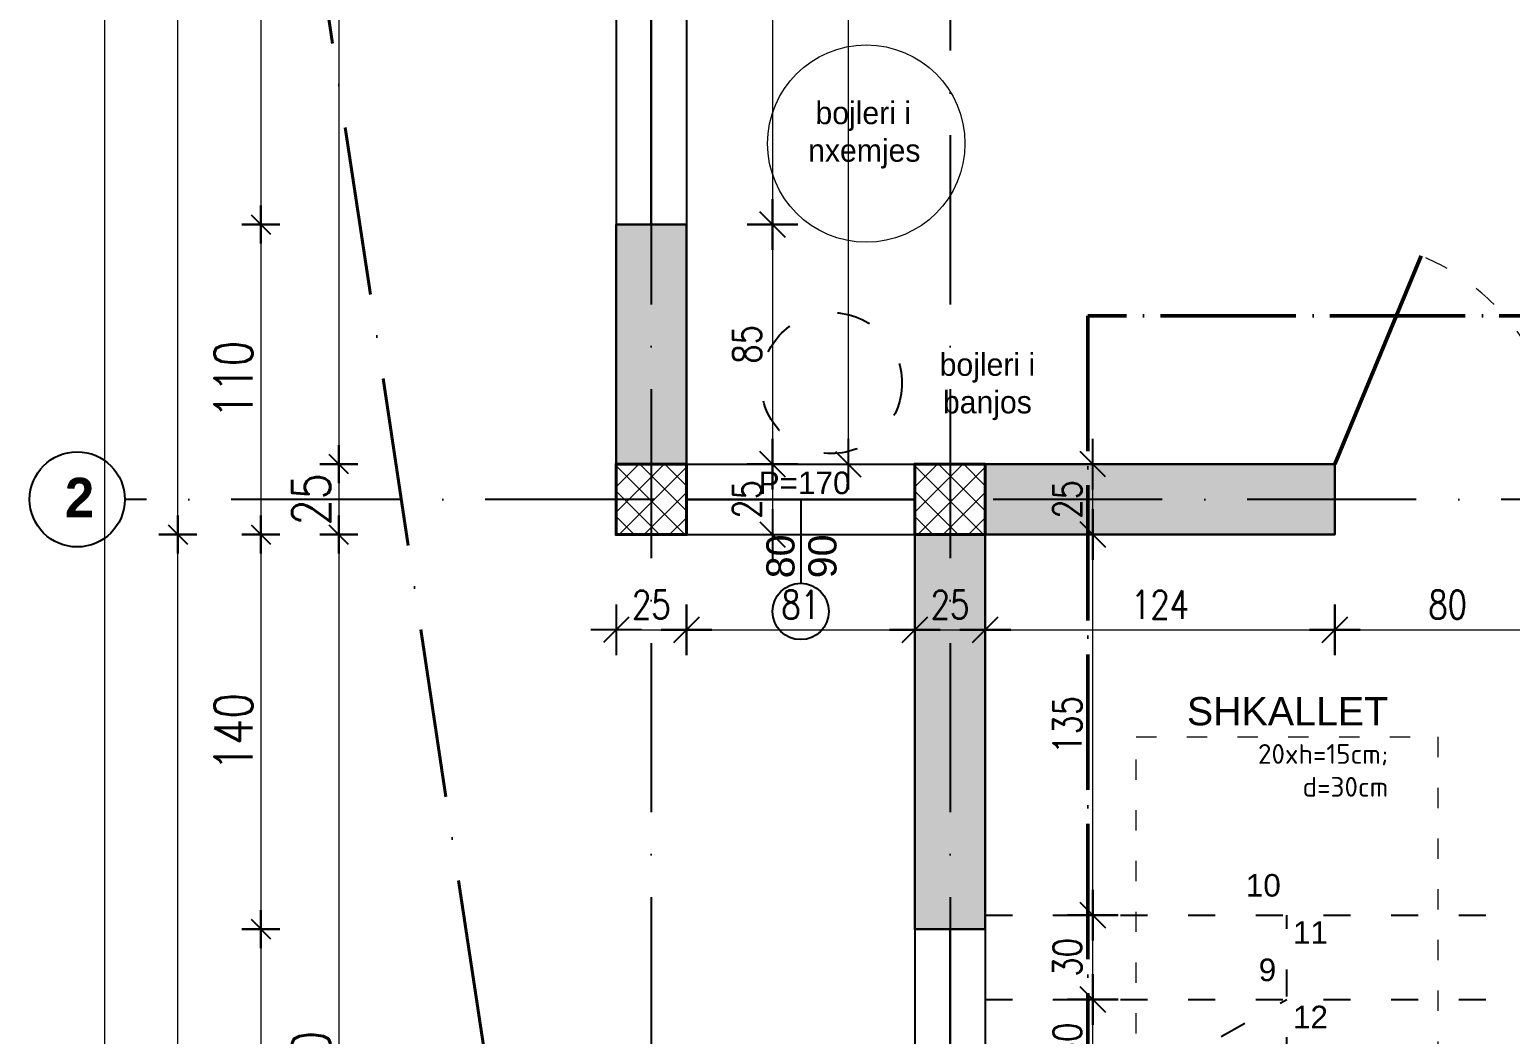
# Model space of a CAD drawing. Header units: metres. Extents: x 2674 to 33045, y -10854 to 2806.
# Drawn here: x 9730 to 10255, y 1298 to 1655 of the extents above; entities that cross this region are included whole.
import ezdxf

# ---------------------------------------------------------------- set-up
doc = ezdxf.new("R2010")
doc.units = ezdxf.units.M
for name, pattern in [('ACAD_ISO03W100', [30, 12, -18]), ('ACAD_ISO04W100', [30, 24, -3, 0, -3]), ('ACAD_ISO10W100', [18, 12, -3, 0, -3])]:
    doc.linetypes.add(name, pattern=pattern)
doc.layers.add('2d hamdia', color=7, linetype='Continuous')
doc.layers.add('Kufiri i parcelave', color=7, linetype='Continuous')
doc.styles.add('_DIM Romans 0.8', font='romans.shx', dxfattribs={"width": 0.8})
doc.styles.get("Standard").update_dxf_attribs({"font": 'arial.ttf'})
doc.dimstyles.new('50 jasht', dxfattribs={"dimscale": 15, "dimtxt": 0.9, "dimasz": 0.3, "dimexe": 1.25, "dimexo": 0.625, "dimgap": 0.2, "dimtad": 1, "dimdec": 0, "dimzin": 12, "dimdsep": 46, "dimtxsty": '_DIM Romans 0.8', "dimblk": '- Kosa Crta za DIM (Mala)', "dimcen": 1, "dimse1": 1, "dimse2": 1, "dimclrd": 256, "dimclrt": 256, "dimazin": 3, "dimtfac": 1, "dimtdec": 0, "dimtix": 1, "dimtmove": 0, "dimatfit": 3, "dimfxl": 1, "dimlwd": 0, "dimarcsym": 0})
doc.dimstyles.new('50 mrena', dxfattribs={"dimscale": 10, "dimtxt": 1, "dimasz": 0.6, "dimexe": 1.25, "dimexo": 0.625, "dimgap": 0.4, "dimtad": 1, "dimdec": 0, "dimzin": 12, "dimdsep": 46, "dimtxsty": '_DIM Romans 0.8', "dimblk": '- Kosa Crta za DIM (Mala)', "dimcen": 2.5, "dimse1": 1, "dimse2": 1, "dimclrd": 256, "dimclrt": 256, "dimadec": 0, "dimazin": 3, "dimtfac": 1, "dimtdec": 0, "dimtix": 1, "dimtmove": 0, "dimatfit": 3, "dimfxl": 1, "dimlwd": 15, "dimarcsym": 0})

# ---------------------------------------------------------------- blocks, each defined once
blk = doc.blocks.new('- Kosa Crta za DIM (Mala)')
for points in [[(0, -1.5), (0, 1.5)], [(-1.5, 0), (1.5, 0)], [(-0.75, -0.75), (0.75, 0.75)]]:
    blk.add_lwpolyline(points)
blk = doc.blocks.new('*D243')
at = {"lineweight": 0, "transparency": 16777216}
blk.add_line((9839.62, 1846.21), (9839.62, 1505.21), dxfattribs=at)
at = {"layer": 'Defpoints', "color": 0, "lineweight": 0, "transparency": 16777216}
for p in [(9938.01, 1850.71), (9839.62, 1500.71), (9938.01, 1500.71)]:
    blk.add_point(p, dxfattribs=at)
at = {"lineweight": 0, "transparency": 16777216, "xscale": 4.5, "yscale": 4.5, "zscale": 4.5}
for p, rotation in [((9839.62, 1850.71), 90), ((9839.62, 1500.71), 270)]:
    blk.add_blockref('- Kosa Crta za DIM (Mala)', p, dxfattribs=dict(at, rotation=rotation))
at = {"lineweight": 0, "transparency": 16777216, "insert": (9829.87, 1675.71), "char_height": 13.5, "attachment_point": 5, "rotation": 90, "style": '_DIM Romans 0.8'}
blk.add_mtext('350', dxfattribs=at)
blk = doc.blocks.new('*D244')
at = {"lineweight": 0, "transparency": 16777216}
blk.add_line((9839.62, 1496.21), (9839.62, 1480.21), dxfattribs=at)
at = {"layer": 'Defpoints', "color": 0, "lineweight": 0, "transparency": 16777216}
for p in [(9938.01, 1500.71), (9839.62, 1475.71), (9938.01, 1475.71)]:
    blk.add_point(p, dxfattribs=at)
at = {"lineweight": 0, "transparency": 16777216, "xscale": 4.5, "yscale": 4.5, "zscale": 4.5}
for p, rotation in [((9839.62, 1500.71), 90), ((9839.62, 1475.71), 270)]:
    blk.add_blockref('- Kosa Crta za DIM (Mala)', p, dxfattribs=dict(at, rotation=rotation))
at = {"lineweight": 0, "transparency": 16777216, "insert": (9829.87, 1488.21), "char_height": 13.5, "attachment_point": 5, "rotation": 90, "style": '_DIM Romans 0.8'}
blk.add_mtext('25', dxfattribs=at)
blk = doc.blocks.new('*D245')
at = {"lineweight": 0, "transparency": 16777216}
blk.add_line((9839.62, 1471.21), (9839.62, 1100.21), dxfattribs=at)
at = {"layer": 'Defpoints', "color": 0, "lineweight": 0, "transparency": 16777216}
for p in [(9938.01, 1475.71), (9839.62, 1095.71), (10044.01, 1095.71)]:
    blk.add_point(p, dxfattribs=at)
at = {"lineweight": 0, "transparency": 16777216, "xscale": 4.5, "yscale": 4.5, "zscale": 4.5}
for p, rotation in [((9839.62, 1475.71), 90), ((9839.62, 1095.71), 270)]:
    blk.add_blockref('- Kosa Crta za DIM (Mala)', p, dxfattribs=dict(at, rotation=rotation))
at = {"lineweight": 0, "transparency": 16777216, "insert": (9829.87, 1285.71), "char_height": 13.5, "attachment_point": 5, "rotation": 90, "style": '_DIM Romans 0.8'}
blk.add_mtext('380', dxfattribs=at)
blk = doc.blocks.new('*D250')
at = {"lineweight": 0, "transparency": 16777216}
blk.add_line((9812.01, 1761.21), (9812.01, 1590.21), dxfattribs=at)
at = {"layer": 'Defpoints', "color": 0, "lineweight": 0, "transparency": 16777216}
for p in [(9938.01, 1765.71), (9812.01, 1585.71), (9938.01, 1585.71)]:
    blk.add_point(p, dxfattribs=at)
at = {"lineweight": 0, "transparency": 16777216, "xscale": 4.5, "yscale": 4.5, "zscale": 4.5}
for p, rotation in [((9812.01, 1765.71), 90), ((9812.01, 1585.71), 270)]:
    blk.add_blockref('- Kosa Crta za DIM (Mala)', p, dxfattribs=dict(at, rotation=rotation))
at = {"lineweight": 0, "transparency": 16777216, "insert": (9802.26, 1675.71), "char_height": 13.5, "attachment_point": 5, "rotation": 90, "style": '_DIM Romans 0.8'}
blk.add_mtext('180', dxfattribs=at)
blk = doc.blocks.new('*D251')
at = {"lineweight": 0, "transparency": 16777216}
blk.add_line((9812.01, 1581.21), (9812.01, 1480.21), dxfattribs=at)
at = {"layer": 'Defpoints', "color": 0, "lineweight": 0, "transparency": 16777216}
for p in [(9938.01, 1585.71), (9812.01, 1475.71), (9938.01, 1475.71)]:
    blk.add_point(p, dxfattribs=at)
at = {"lineweight": 0, "transparency": 16777216, "xscale": 4.5, "yscale": 4.5, "zscale": 4.5}
for p, rotation in [((9812.01, 1585.71), 90), ((9812.01, 1475.71), 270)]:
    blk.add_blockref('- Kosa Crta za DIM (Mala)', p, dxfattribs=dict(at, rotation=rotation))
at = {"lineweight": 0, "transparency": 16777216, "insert": (9802.26, 1530.71), "char_height": 13.5, "attachment_point": 5, "rotation": 90, "style": '_DIM Romans 0.8'}
blk.add_mtext('110', dxfattribs=at)
blk = doc.blocks.new('*D252')
at = {"lineweight": 0, "transparency": 16777216}
blk.add_line((9812.01, 1471.21), (9812.01, 1340.21), dxfattribs=at)
at = {"layer": 'Defpoints', "color": 0, "lineweight": 0, "transparency": 16777216}
for p in [(9938.01, 1475.71), (9812.01, 1335.71), (10044.01, 1335.71)]:
    blk.add_point(p, dxfattribs=at)
at = {"lineweight": 0, "transparency": 16777216, "xscale": 4.5, "yscale": 4.5, "zscale": 4.5}
for p, rotation in [((9812.01, 1475.71), 90), ((9812.01, 1335.71), 270)]:
    blk.add_blockref('- Kosa Crta za DIM (Mala)', p, dxfattribs=dict(at, rotation=rotation))
at = {"lineweight": 0, "transparency": 16777216, "insert": (9802.26, 1405.71), "char_height": 13.5, "attachment_point": 5, "rotation": 90, "style": '_DIM Romans 0.8'}
blk.add_mtext('140', dxfattribs=at)
blk = doc.blocks.new('*D253')
at = {"lineweight": 0, "transparency": 16777216}
blk.add_line((9812.01, 1331.21), (9812.01, 1150.21), dxfattribs=at)
at = {"layer": 'Defpoints', "color": 0, "lineweight": 0, "transparency": 16777216}
for p in [(10044.01, 1335.71), (9812.01, 1145.71), (10044.01, 1145.71)]:
    blk.add_point(p, dxfattribs=at)
at = {"lineweight": 0, "transparency": 16777216, "xscale": 4.5, "yscale": 4.5, "zscale": 4.5}
for p, rotation in [((9812.01, 1335.71), 90), ((9812.01, 1145.71), 270)]:
    blk.add_blockref('- Kosa Crta za DIM (Mala)', p, dxfattribs=dict(at, rotation=rotation))
at = {"lineweight": 0, "transparency": 16777216, "insert": (9802.26, 1240.71), "char_height": 13.5, "attachment_point": 5, "rotation": 90, "style": '_DIM Romans 0.8'}
blk.add_mtext('190', dxfattribs=at)
blk = doc.blocks.new('*D257')
at = {"lineweight": 0, "transparency": 16777216}
blk.add_line((9782.57, 905.21), (9782.57, 1471.21), dxfattribs=at)
at = {"layer": 'Defpoints', "color": 0, "lineweight": 0, "transparency": 16777216}
for p in [(9782.57, 1475.71), (10044.01, 1475.71), (10044.01, 900.71)]:
    blk.add_point(p, dxfattribs=at)
at = {"lineweight": 0, "transparency": 16777216, "xscale": 4.5, "yscale": 4.5, "zscale": 4.5}
for p, rotation in [((9782.57, 1475.71), 90), ((9782.57, 900.71), 270)]:
    blk.add_blockref('- Kosa Crta za DIM (Mala)', p, dxfattribs=dict(at, rotation=rotation))
at = {"lineweight": 0, "transparency": 16777216, "insert": (9772.82, 1188.21), "char_height": 13.5, "attachment_point": 5, "rotation": 90, "style": '_DIM Romans 0.8'}
blk.add_mtext('575', dxfattribs=at)
blk = doc.blocks.new('*D258')
at = {"lineweight": 0, "transparency": 16777216}
blk.add_line((9782.57, 1480.21), (9782.57, 1871.21), dxfattribs=at)
at = {"layer": 'Defpoints', "color": 0, "lineweight": 0, "transparency": 16777216}
for p in [(9782.57, 1875.71), (9938.01, 1875.71), (9938.01, 1475.71)]:
    blk.add_point(p, dxfattribs=at)
at = {"lineweight": 0, "transparency": 16777216, "xscale": 4.5, "yscale": 4.5, "zscale": 4.5}
for p, rotation in [((9782.57, 1875.71), 90), ((9782.57, 1475.71), 270)]:
    blk.add_blockref('- Kosa Crta za DIM (Mala)', p, dxfattribs=dict(at, rotation=rotation))
at = {"lineweight": 0, "transparency": 16777216, "insert": (9772.82, 1675.71), "char_height": 13.5, "attachment_point": 5, "rotation": 90, "style": '_DIM Romans 0.8'}
blk.add_mtext('400', dxfattribs=at)
blk = doc.blocks.new('*D259')
at = {"lineweight": 0, "transparency": 16777216}
blk.add_line((9756.58, 1871.21), (9756.58, 650.21), dxfattribs=at)
at = {"layer": 'Defpoints', "color": 0, "lineweight": 0, "transparency": 16777216}
for p in [(9938.01, 1875.71), (9756.58, 645.71), (9994.01, 645.71)]:
    blk.add_point(p, dxfattribs=at)
at = {"lineweight": 0, "transparency": 16777216, "xscale": 4.5, "yscale": 4.5, "zscale": 4.5}
for p, rotation in [((9756.58, 1875.71), 90), ((9756.58, 645.71), 270)]:
    blk.add_blockref('- Kosa Crta za DIM (Mala)', p, dxfattribs=dict(at, rotation=rotation))
at = {"lineweight": 0, "transparency": 16777216, "insert": (9746.83, 1260.71), "char_height": 13.5, "attachment_point": 5, "rotation": 90, "style": '_DIM Romans 0.8'}
blk.add_mtext('1230', dxfattribs=at)
blk = doc.blocks.new('*D294')
at = {"lineweight": 15, "transparency": 16777216}
blk.add_line((9993.49, 1759.71), (9993.49, 1591.71), dxfattribs=at)
at = {"layer": 'Defpoints', "color": 0, "lineweight": 0, "transparency": 16777216}
for p in [(9963.01, 1765.71), (9963.01, 1585.71), (9993.49, 1585.71)]:
    blk.add_point(p, dxfattribs=at)
at = {"lineweight": 15, "transparency": 16777216, "xscale": 6, "yscale": 6, "zscale": 6}
for p, rotation in [((9993.49, 1765.71), 90), ((9993.49, 1585.71), 270)]:
    blk.add_blockref('- Kosa Crta za DIM (Mala)', p, dxfattribs=dict(at, rotation=rotation))
at = {"lineweight": 0, "transparency": 16777216, "insert": (9984.49, 1675.71), "char_height": 10, "attachment_point": 5, "rotation": 90, "style": '_DIM Romans 0.8'}
blk.add_mtext('180', dxfattribs=at)
blk = doc.blocks.new('*D295')
at = {"lineweight": 15, "transparency": 16777216}
blk.add_line((9993.49, 1579.71), (9993.49, 1506.71), dxfattribs=at)
at = {"layer": 'Defpoints', "color": 0, "lineweight": 0, "transparency": 16777216}
for p in [(9963.01, 1585.71), (9963.01, 1500.71), (9993.49, 1500.71)]:
    blk.add_point(p, dxfattribs=at)
at = {"lineweight": 15, "transparency": 16777216, "xscale": 6, "yscale": 6, "zscale": 6}
for p, rotation in [((9993.49, 1585.71), 90), ((9993.49, 1500.71), 270)]:
    blk.add_blockref('- Kosa Crta za DIM (Mala)', p, dxfattribs=dict(at, rotation=rotation))
at = {"lineweight": 0, "transparency": 16777216, "insert": (9984.49, 1543.21), "char_height": 10, "attachment_point": 5, "rotation": 90, "style": '_DIM Romans 0.8'}
blk.add_mtext('85', dxfattribs=at)
blk = doc.blocks.new('*D296')
at = {"lineweight": 15, "transparency": 16777216}
blk.add_line((9993.49, 1494.71), (9993.49, 1481.71), dxfattribs=at)
at = {"layer": 'Defpoints', "color": 0, "lineweight": 0, "transparency": 16777216}
for p in [(9963.01, 1500.71), (9963.01, 1475.71), (9993.49, 1475.71)]:
    blk.add_point(p, dxfattribs=at)
at = {"lineweight": 15, "transparency": 16777216, "xscale": 6, "yscale": 6, "zscale": 6}
for p, rotation in [((9993.49, 1500.71), 90), ((9993.49, 1475.71), 270)]:
    blk.add_blockref('- Kosa Crta za DIM (Mala)', p, dxfattribs=dict(at, rotation=rotation))
at = {"lineweight": 0, "transparency": 16777216, "insert": (9984.49, 1488.21), "char_height": 10, "attachment_point": 5, "rotation": 90, "style": '_DIM Romans 0.8'}
blk.add_mtext('25', dxfattribs=at)
blk = doc.blocks.new('*D297')
at = {"lineweight": 15, "transparency": 16777216}
blk.add_line((10020.37, 1844.71), (10020.37, 1506.71), dxfattribs=at)
at = {"layer": 'Defpoints', "color": 0, "lineweight": 0, "transparency": 16777216}
for p in [(9963.01, 1850.71), (9963.01, 1500.71), (10020.37, 1500.71)]:
    blk.add_point(p, dxfattribs=at)
at = {"lineweight": 15, "transparency": 16777216, "xscale": 6, "yscale": 6, "zscale": 6}
for p, rotation in [((10020.37, 1850.71), 90), ((10020.37, 1500.71), 270)]:
    blk.add_blockref('- Kosa Crta za DIM (Mala)', p, dxfattribs=dict(at, rotation=rotation))
at = {"lineweight": 0, "transparency": 16777216, "insert": (10011.37, 1675.71), "char_height": 10, "attachment_point": 5, "rotation": 90, "style": '_DIM Romans 0.8'}
blk.add_mtext('350', dxfattribs=at)
blk = doc.blocks.new('*D301')
at = {"lineweight": 15, "transparency": 16777216}
blk.add_line((9944.01, 1441.88), (9957.01, 1441.88), dxfattribs=at)
at = {"layer": 'Defpoints', "color": 0, "lineweight": 0, "transparency": 16777216}
for p in [(9938.01, 1475.71), (9963.01, 1475.71), (9963.01, 1441.88)]:
    blk.add_point(p, dxfattribs=at)
at = {"lineweight": 15, "transparency": 16777216, "xscale": 6, "yscale": 6, "zscale": 6, "rotation": 180}
blk.add_blockref('- Kosa Crta za DIM (Mala)', (9938.01, 1441.88), dxfattribs=at)
at = {"lineweight": 15, "transparency": 16777216, "xscale": 6, "yscale": 6, "zscale": 6}
blk.add_blockref('- Kosa Crta za DIM (Mala)', (9963.01, 1441.88), dxfattribs=at)
at = {"lineweight": 0, "transparency": 16777216, "insert": (9950.51, 1450.88), "char_height": 10, "attachment_point": 5, "style": '_DIM Romans 0.8'}
blk.add_mtext('25', dxfattribs=at)
blk = doc.blocks.new('*D302')
at = {"lineweight": 15, "transparency": 16777216}
blk.add_line((9969.01, 1441.88), (10038.01, 1441.88), dxfattribs=at)
at = {"layer": 'Defpoints', "color": 0, "lineweight": 0, "transparency": 16777216}
for p in [(9963.01, 1475.71), (10044.01, 1475.71), (10044.01, 1441.88)]:
    blk.add_point(p, dxfattribs=at)
at = {"lineweight": 15, "transparency": 16777216, "xscale": 6, "yscale": 6, "zscale": 6, "rotation": 180}
blk.add_blockref('- Kosa Crta za DIM (Mala)', (9963.01, 1441.88), dxfattribs=at)
at = {"lineweight": 15, "transparency": 16777216, "xscale": 6, "yscale": 6, "zscale": 6}
blk.add_blockref('- Kosa Crta za DIM (Mala)', (10044.01, 1441.88), dxfattribs=at)
at = {"lineweight": 0, "transparency": 16777216, "insert": (10003.51, 1450.88), "char_height": 10, "attachment_point": 5, "style": '_DIM Romans 0.8'}
blk.add_mtext('81', dxfattribs=at)
blk = doc.blocks.new('*D303')
at = {"lineweight": 15, "transparency": 16777216}
blk.add_line((10050.01, 1441.88), (10063.01, 1441.88), dxfattribs=at)
at = {"layer": 'Defpoints', "color": 0, "lineweight": 0, "transparency": 16777216}
for p in [(10044.01, 1475.71), (10069.01, 1475.71), (10069.01, 1441.88)]:
    blk.add_point(p, dxfattribs=at)
at = {"lineweight": 15, "transparency": 16777216, "xscale": 6, "yscale": 6, "zscale": 6, "rotation": 180}
blk.add_blockref('- Kosa Crta za DIM (Mala)', (10044.01, 1441.88), dxfattribs=at)
at = {"lineweight": 15, "transparency": 16777216, "xscale": 6, "yscale": 6, "zscale": 6}
blk.add_blockref('- Kosa Crta za DIM (Mala)', (10069.01, 1441.88), dxfattribs=at)
at = {"lineweight": 0, "transparency": 16777216, "insert": (10056.51, 1450.88), "char_height": 10, "attachment_point": 5, "style": '_DIM Romans 0.8'}
blk.add_mtext('25', dxfattribs=at)
blk = doc.blocks.new('*D304')
at = {"lineweight": 15, "transparency": 16777216}
blk.add_line((10075.01, 1441.88), (10187.01, 1441.88), dxfattribs=at)
at = {"layer": 'Defpoints', "color": 0, "lineweight": 0, "transparency": 16777216}
for p in [(10069.01, 1475.71), (10193.01, 1475.71), (10193.01, 1441.88)]:
    blk.add_point(p, dxfattribs=at)
at = {"lineweight": 15, "transparency": 16777216, "xscale": 6, "yscale": 6, "zscale": 6, "rotation": 180}
blk.add_blockref('- Kosa Crta za DIM (Mala)', (10069.01, 1441.88), dxfattribs=at)
at = {"lineweight": 15, "transparency": 16777216, "xscale": 6, "yscale": 6, "zscale": 6}
blk.add_blockref('- Kosa Crta za DIM (Mala)', (10193.01, 1441.88), dxfattribs=at)
at = {"lineweight": 0, "transparency": 16777216, "insert": (10131.01, 1450.88), "char_height": 10, "attachment_point": 5, "style": '_DIM Romans 0.8'}
blk.add_mtext('124', dxfattribs=at)
blk = doc.blocks.new('*D305')
at = {"lineweight": 15, "transparency": 16777216}
blk.add_line((10199.01, 1441.88), (10267.01, 1441.88), dxfattribs=at)
at = {"layer": 'Defpoints', "color": 0, "lineweight": 0, "transparency": 16777216}
for p in [(10193.01, 1475.71), (10273.01, 1475.71), (10273.01, 1441.88)]:
    blk.add_point(p, dxfattribs=at)
at = {"lineweight": 15, "transparency": 16777216, "xscale": 6, "yscale": 6, "zscale": 6, "rotation": 180}
blk.add_blockref('- Kosa Crta za DIM (Mala)', (10193.01, 1441.88), dxfattribs=at)
at = {"lineweight": 15, "transparency": 16777216, "xscale": 6, "yscale": 6, "zscale": 6}
blk.add_blockref('- Kosa Crta za DIM (Mala)', (10273.01, 1441.88), dxfattribs=at)
at = {"lineweight": 0, "transparency": 16777216, "insert": (10233.01, 1450.88), "char_height": 10, "attachment_point": 5, "style": '_DIM Romans 0.8'}
blk.add_mtext('80', dxfattribs=at)
blk = doc.blocks.new('*D326')
at = {"lineweight": 15, "transparency": 16777216}
blk.add_line((10107.13, 1286.71), (10107.13, 1304.71), dxfattribs=at)
at = {"layer": 'Defpoints', "color": 0, "lineweight": 0, "transparency": 16777216}
for p in [(10069.01, 1310.71), (10107.13, 1310.71), (10069.01, 1280.71)]:
    blk.add_point(p, dxfattribs=at)
at = {"lineweight": 15, "transparency": 16777216, "xscale": 6, "yscale": 6, "zscale": 6}
for p, rotation in [((10107.13, 1310.71), 90), ((10107.13, 1280.71), 270)]:
    blk.add_blockref('- Kosa Crta za DIM (Mala)', p, dxfattribs=dict(at, rotation=rotation))
at = {"lineweight": 0, "transparency": 16777216, "insert": (10098.13, 1295.71), "char_height": 10, "attachment_point": 5, "rotation": 90, "style": '_DIM Romans 0.8'}
blk.add_mtext('30', dxfattribs=at)
blk = doc.blocks.new('*D327')
at = {"lineweight": 15, "transparency": 16777216}
blk.add_line((10107.13, 1316.71), (10107.13, 1334.71), dxfattribs=at)
at = {"layer": 'Defpoints', "color": 0, "lineweight": 0, "transparency": 16777216}
for p in [(10069.01, 1340.71), (10107.13, 1340.71), (10069.01, 1310.71)]:
    blk.add_point(p, dxfattribs=at)
at = {"lineweight": 15, "transparency": 16777216, "xscale": 6, "yscale": 6, "zscale": 6}
for p, rotation in [((10107.13, 1340.71), 90), ((10107.13, 1310.71), 270)]:
    blk.add_blockref('- Kosa Crta za DIM (Mala)', p, dxfattribs=dict(at, rotation=rotation))
at = {"lineweight": 0, "transparency": 16777216, "insert": (10098.13, 1325.71), "char_height": 10, "attachment_point": 5, "rotation": 90, "style": '_DIM Romans 0.8'}
blk.add_mtext('30', dxfattribs=at)
blk = doc.blocks.new('*D328')
at = {"lineweight": 15, "transparency": 16777216}
blk.add_line((10107.13, 1346.71), (10107.13, 1469.71), dxfattribs=at)
at = {"layer": 'Defpoints', "color": 0, "lineweight": 0, "transparency": 16777216}
for p in [(10069.01, 1475.71), (10107.13, 1475.71), (10069.01, 1340.71)]:
    blk.add_point(p, dxfattribs=at)
at = {"lineweight": 15, "transparency": 16777216, "xscale": 6, "yscale": 6, "zscale": 6}
for p, rotation in [((10107.13, 1475.71), 90), ((10107.13, 1340.71), 270)]:
    blk.add_blockref('- Kosa Crta za DIM (Mala)', p, dxfattribs=dict(at, rotation=rotation))
at = {"lineweight": 0, "transparency": 16777216, "insert": (10098.13, 1408.21), "char_height": 10, "attachment_point": 5, "rotation": 90, "style": '_DIM Romans 0.8'}
blk.add_mtext('135', dxfattribs=at)
blk = doc.blocks.new('*D329')
at = {"lineweight": 15, "transparency": 16777216}
blk.add_line((10107.13, 1481.71), (10107.13, 1494.71), dxfattribs=at)
at = {"layer": 'Defpoints', "color": 0, "lineweight": 0, "transparency": 16777216}
for p in [(10069.01, 1500.71), (10107.13, 1500.71), (10069.01, 1475.71)]:
    blk.add_point(p, dxfattribs=at)
at = {"lineweight": 15, "transparency": 16777216, "xscale": 6, "yscale": 6, "zscale": 6}
for p, rotation in [((10107.13, 1500.71), 90), ((10107.13, 1475.71), 270)]:
    blk.add_blockref('- Kosa Crta za DIM (Mala)', p, dxfattribs=dict(at, rotation=rotation))
at = {"lineweight": 0, "transparency": 16777216, "insert": (10098.13, 1488.21), "char_height": 10, "attachment_point": 5, "rotation": 90, "style": '_DIM Romans 0.8'}
blk.add_mtext('25', dxfattribs=at)
blk = doc.blocks.new('PARTERI 1')
at = {"layer": 'Kufiri i parcelave', "color": 64, "linetype": 'ACAD_ISO10W100', "lineweight": 40, "ltscale": 5, "elevation": -57479.3}
blk.add_lwpolyline([(162.03, -1396.38), (784.03, -821.38), (260.13, -196.48), (-86.87, 184.52), (-741.97, -628.38), (-1239.97, -1222.28), (-445.97, -1966.28), (162.03, -1396.38)], close=True, dxfattribs=at)

msp = doc.modelspace()

# ---------------------------------------------------------------- hatches: boundary and pattern name
at = {"lineweight": 30}
h = msp.add_hatch(color=255, dxfattribs=at)
h.paths.add_polyline_path([(10773.01, 1875.71), (10673.01, 1875.71), (10673.01, 1850.71), (10773.01, 1850.71)])
h.paths.add_polyline_path([(11053.01, 1875.71), (10953.01, 1875.71), (10953.01, 1850.71), (11053.01, 1850.71)])
h.paths.add_polyline_path([(10648.01, 1875.71), (10585.51, 1875.71), (10585.51, 1850.71), (10648.01, 1850.71)])
h.paths.add_polyline_path([(10405.51, 1875.71), (10308.01, 1875.71), (10308.01, 1850.71), (10323.01, 1850.71), (10323.01, 1605.71), (10343.01, 1605.71), (10343.01, 1850.71), (10405.51, 1850.71)])
h.paths.add_polyline_path([(10283.01, 1875.71), (10233.01, 1875.71), (10233.01, 1850.71), (10283.01, 1850.71)])
h.paths.add_polyline_path([(10053.01, 1875.71), (10013.01, 1875.71), (10013.01, 1850.71), (10053.01, 1850.71)])
h.paths.add_polyline_path([(9993.01, 1875.71), (9983.01, 1875.71), (9963.01, 1875.71), (9963.01, 1850.71), (9993.01, 1850.71)])
h.paths.add_polyline_path([(9963.01, 1850.71), (9938.01, 1850.71), (9938.01, 1765.71), (9963.01, 1765.71)])
h.paths.add_polyline_path([(9963.01, 1585.71), (9938.01, 1585.71), (9938.01, 1500.71), (9963.01, 1500.71)])
h.paths.add_polyline_path([(10069.01, 1475.71), (10044.01, 1475.71), (10044.01, 1335.71), (10069.01, 1335.71)])
h.paths.add_polyline_path([(10193.01, 1500.71), (10069.01, 1500.71), (10069.01, 1475.71), (10193.01, 1475.71)])
h.paths.add_polyline_path([(10648.01, 1500.71), (10343.01, 1500.71), (10343.01, 1515.71), (10323.01, 1515.71), (10323.01, 1500.71), (10308.01, 1500.71), (10308.01, 1475.71), (10648.01, 1475.71)])
h.paths.add_polyline_path([(10283.01, 1500.71), (10273.01, 1500.71), (10273.01, 1475.71), (10283.01, 1475.71)])
h.paths.add_polyline_path([(11053.01, 1500.71), (10673.01, 1500.71), (10673.01, 1475.71), (11053.01, 1475.71)])
h.paths.add_polyline_path([(10573.01, 1332.71), (10561.01, 1332.71), (10561.01, 1322.71), (10308.01, 1322.71), (10308.01, 1475.71), (10283.01, 1475.71), (10283.01, 1095.71), (10308.01, 1095.71), (10308.01, 1310.71), (10573.01, 1310.71)])
h.paths.add_polyline_path([(10069.01, 1145.71), (10044.01, 1145.71), (10044.01, 1095.71), (10069.01, 1095.71)])
h.paths.add_polyline_path([(10143.01, 925.71), (10069.01, 925.71), (10069.01, 1070.71), (10044.01, 1070.71), (10044.01, 900.71), (10143.01, 900.71)])
edge = h.paths.add_edge_path()
edge.add_line((10308.01, 950.71), (10283.01, 950.71))
edge.add_line((10283.01, 950.71), (10283.01, 925.71))
edge.add_line((10283.01, 925.71), (10248.01, 925.71))
edge.add_line((10248.01, 925.71), (10248.01, 900.71))
edge.add_line((10248.01, 900.71), (10283.01, 900.71))
edge.add_line((10283.01, 900.71), (10283.01, 755.71))
edge.add_arc((10393.01, 755.71), 110, 180, 218.475)
edge.add_line((10306.9, 687.27), (10324.72, 705.1))
edge.add_arc((10393.01, 755.71), 85, 180, 216.5435, ccw=False)
edge.add_line((10308.01, 755.71), (10308.01, 950.71))
edge = h.paths.add_edge_path()
edge.add_arc((10393.01, 755.71), 85, 233.4565, 266.6277, ccw=False)
edge.add_line((10342.4, 687.42), (10324.57, 669.6))
edge.add_arc((10393.01, 755.71), 110, 231.525, 267.3947)
edge.add_line((10388.01, 645.83), (10388.01, 670.86))
edge = h.paths.add_edge_path()
edge.add_line((10998.65, 707.4), (10980.95, 725.1))
edge.add_arc((10838.01, 885.71), 215, 270, 311.667, ccw=False)
edge.add_line((10838.01, 670.71), (10833.01, 670.71))
edge.add_line((10833.01, 670.71), (10833.01, 645.71))
edge.add_line((10833.01, 645.71), (10838.01, 645.71))
edge.add_arc((10838.01, 885.71), 240, 270, 312.0145)
edge = h.paths.add_edge_path()
edge.add_line((11078.01, 885.71), (11078.01, 890.71))
edge.add_line((11078.01, 890.71), (11053.01, 890.71))
edge.add_line((11053.01, 890.71), (11053.01, 885.71))
edge.add_arc((10838.01, 885.71), 215, 318.333, 360, ccw=False)
edge.add_line((10998.62, 742.78), (11016.33, 725.08))
edge.add_arc((10838.01, 885.71), 240, 317.9855, 360)
h.paths.add_polyline_path([(10573.01, 1425.71), (10561.01, 1425.71), (10561.01, 1412.71), (10573.01, 1412.71)], flags=17)
at = {"layer": '2d hamdia', "lineweight": 0}
h = msp.add_hatch(dxfattribs=at)
h.set_pattern_fill('ANSI37', color=26, scale=2, style=0)
h.set_pattern_definition([(45, (-1027.6314, -385), (-4.490128, 4.490128), []), (135, (-1027.6314, -385), (-4.490128, -4.490128), [])])
h.paths.add_polyline_path([(9963.01, 1500.71), (9938.01, 1500.71), (9938.01, 1475.71), (9963.01, 1475.71)])
h = msp.add_hatch(dxfattribs=at)
h.set_pattern_fill('ANSI37', color=26, scale=2, style=0)
h.set_pattern_definition([(45, (-921.6314, -385), (-4.490128, 4.490128), []), (135, (-921.6314, -385), (-4.490128, -4.490128), [])])
h.paths.add_polyline_path([(10069.01, 1500.71), (10044.01, 1500.71), (10044.01, 1475.71), (10069.01, 1475.71)])

# ---------------------------------------------------------------- linework, layer by layer
at = {"color": 124, "linetype": 'ACAD_ISO10W100', "lineweight": 25, "ltscale": 5}
for p, q in [((9950.51, 2067.9), (9950.51, 597)), ((10056.51, 2067.9), (10056.51, 597)), ((11122.9, 1488.21), (9763.72, 1488.21))]:
    msp.add_line(p, q, dxfattribs=at)
for p, q in [((9938.01, 1875.71), (9938.01, 1475.71)), ((9963.01, 1850.71), (9963.01, 1500.71)), ((9963.01, 1585.71), (9938.01, 1585.71)), ((9963.01, 1500.71), (10069.01, 1500.71)), ((10069.01, 1500.71), (10069.01, 925.71)), ((10193.01, 1500.71), (10069.01, 1500.71)), ((10193.01, 1500.71), (10193.01, 1475.71)), ((10003.51, 1488.21), (10003.51, 1458.44)), ((9938.01, 1475.71), (10044.01, 1475.71)), ((10044.01, 1475.71), (10044.01, 900.71)), ((10193.01, 1475.71), (10069.01, 1475.71)), ((10044.01, 1335.71), (10069.01, 1335.71))]:
    msp.add_line(p, q)
at = {"color": 5, "lineweight": 30}
for p, q in [((9950.51, 1765.71), (9950.51, 1585.71)), ((10044.01, 1488.21), (9963.01, 1488.21)), ((10056.51, 1145.71), (10056.51, 1335.71))]:
    msp.add_line(p, q, dxfattribs=at)
at = {"color": 253, "linetype": 'ACAD_ISO03W100', "ltscale": 0.8, "true_color": 0xa3a3a3}
for p, q in [((10069.01, 1340.71), (10283.01, 1340.71)), ((10176.01, 1287.78), (10176.01, 1340.71)), ((10069.01, 1310.71), (10283.01, 1310.71)), ((10069.01, 1250.71), (10176.01, 1310.71))]:
    msp.add_line(p, q, dxfattribs=at)
at = {"color": 13, "linetype": 'ACAD_ISO04W100', "lineweight": 50, "ltscale": 2}
msp.add_lwpolyline([(10539.77, 1928.03), (10539.77, 1553.37), (10105.43, 1553.37), (10105.43, 878.73), (10248.06, 878.73), (10248.06, 586.26)], dxfattribs=at)
at = {"lineweight": 30}
for points in [[(9963.01, 1585.71), (9938.01, 1585.71), (9938.01, 1500.71), (9963.01, 1500.71)], [(10193.01, 1500.71), (10069.01, 1500.71), (10069.01, 1475.71), (10193.01, 1475.71)], [(10069.01, 1475.71), (10044.01, 1475.71), (10044.01, 1335.71), (10069.01, 1335.71)]]:
    msp.add_lwpolyline(points, close=True, dxfattribs=at)
at = {"lineweight": 40}
for points in [[(9963.01, 1500.71), (9938.01, 1500.71), (9938.01, 1475.71), (9963.01, 1475.71)], [(10069.01, 1500.71), (10044.01, 1500.71), (10044.01, 1475.71), (10069.01, 1475.71)]]:
    msp.add_lwpolyline(points, close=True, dxfattribs=at)
at = {"color": 5, "linetype": 'ACAD_ISO03W100'}
msp.add_circle((10014.44, 1529.49), 25, dxfattribs=at)
at = {"color": 124, "lineweight": 25, "ltscale": 5}
msp.add_circle((9746.84, 1488.21), 16.88, dxfattribs=at)
msp.add_circle((10003.51, 1448.44), 10)
at = {"layer": '2d hamdia', "color": 36, "lineweight": 50}
msp.add_line((10193.01, 1500.71), (10223.69, 1574.6), dxfattribs=at)
at = {"layer": '2d hamdia', "color": 11, "linetype": 'ACAD_ISO03W100', "lineweight": 0, "ltscale": 0.6, "true_color": 0xff8585}
msp.add_lwpolyline([(10122.51, 1280.71), (10122.51, 1403.9), (10229.51, 1403.9), (10229.51, 1070.71)], dxfattribs=at)
at = {"layer": '2d hamdia', "color": 12, "lineweight": 0}
msp.add_circle((10026.79, 1614.46), 35, dxfattribs=at)
at = {"layer": '2d hamdia', "color": 36, "linetype": 'ACAD_ISO03W100', "lineweight": 0, "ltscale": 0.7}
msp.add_arc((10193.01, 1500.71), 80, 0, 67.4494, dxfattribs=at)

# ---------------------------------------------------------------- block references
at = {"color": 254, "lineweight": 0, "rotation": 47.41442186178526}
msp.add_blockref('PARTERI 1', (9983.01, 1915.71), dxfattribs=at)

# ---------------------------------------------------------------- texts
at = {"attachment_point": 1}
for s, width, insert, char_height in [('\\pi5.5099;{\\fEras Light ITC|b0|i0|c0|p34;\\C22;bojleri i \\P\\pi2.9077;nxemjes}', 44.9539, (10003.25, 1629.35), 8), ('\\pi5.5099;{\\fEras Light ITC|b0|i0|c0|p34;\\C22;bojleri i \\P\\pi6.6791;banjos}', 44.9539, (10047.31, 1540.06), 8), ('\\pi1.1704;{\\fEras Light ITC|b1|i0|c0|p34;\\C124;2}', 11.1898, (9741.31, 1495.88), 14)]:
    msp.add_mtext_dynamic_manual_height_columns(s, width=width, gutter_width=12.5, heights=[0], dxfattribs=dict(at, insert=insert, char_height=char_height))
at = {"color": 251, "lineweight": 0, "insert": (9988.07, 1498.07), "char_height": 8, "attachment_point": 1}
msp.add_mtext_dynamic_manual_height_columns('\\pi0.51955;P=170', width=32.2697, gutter_width=12.5, heights=[10.21], dxfattribs=at)
at = {"lineweight": 0, "char_height": 10, "attachment_point": 1, "rotation": 90}
for s, insert in [('\\pi8.9827;80 ', (9991.33, 1451.23)), ('\\pi8.9895;90 ', (10006.22, 1451.23))]:
    msp.add_mtext_dynamic_manual_height_columns(s, width=32.2697, gutter_width=12.5, heights=[0], dxfattribs=dict(at, insert=insert))
at = {"lineweight": 0, "char_height": 10}
for s, width, insert, attachment_point in [('{\\C252;SHKALLET\\P\\fISOCPEUR|b0|i0|c0|p34;\\H0.7x;\\C12;20xh=15cm; d=30cm}', 71.9579, (10211.95, 1418.05), 3), ('{\\H0.8x;\\C253;\\c9737364;10\\H1.25x; }', 10, (10161.42, 1355.27), 1), ('{\\H0.8x;\\C253;\\c9737364;11\\H1.25x; }', 10, (10178.15, 1338.54), 1), ('{\\H0.8x;\\C253;\\c9737364;9\\H1.25x; }', 10, (10166.01, 1325.27), 1), ('{\\H0.8x;\\C253;\\c9737364;12\\H1.25x; }', 10, (10178.15, 1308.54), 1)]:
    msp.add_mtext_dynamic_manual_height_columns(s, width=width, gutter_width=12.5, heights=[0], dxfattribs=dict(at, insert=insert, attachment_point=attachment_point))

# ---------------------------------------------------------------- dimensions: what is measured, and where the dimension line sits
at = {"lineweight": 0}
for base, p1, p2, dimstyle, picture, middle in [((9756.58, 645.71), (9938.01, 1875.71), (9994.01, 645.71), '50 jasht', '*D259', (9746.83, 1260.71)), ((9782.57, 1875.71), (9938.01, 1475.71), (9938.01, 1875.71), '50 jasht', '*D258', (9772.82, 1675.71)), ((10020.37, 1500.71), (9963.01, 1850.71), (9963.01, 1500.71), '50 mrena', '*D297', (10011.37, 1675.71)), ((9782.57, 1475.71), (10044.01, 900.71), (10044.01, 1475.71), '50 jasht', '*D257', (9772.82, 1188.21))]:
    dim = msp.add_linear_dim(base=base, p1=p1, p2=p2, angle=90, dimstyle=dimstyle, dxfattribs=at)
    dim.commit()
    dim.dimension.update_dxf_attribs({"geometry": picture, "text_midpoint": middle})
for base, p1, p2, dimstyle, picture, middle in [((9839.62, 1500.71), (9938.01, 1850.71), (9938.01, 1500.71), '50 jasht', '*D243', (9829.87, 1675.71)), ((9812.01, 1585.71), (9938.01, 1765.71), (9938.01, 1585.71), '50 jasht', '*D250', (9802.26, 1675.71)), ((9993.49, 1585.71), (9963.01, 1765.71), (9963.01, 1585.71), '50 mrena', '*D294', (9984.49, 1675.71)), ((9812.01, 1475.71), (9938.01, 1585.71), (9938.01, 1475.71), '50 jasht', '*D251', (9802.26, 1530.71)), ((9993.49, 1500.71), (9963.01, 1585.71), (9963.01, 1500.71), '50 mrena', '*D295', (9984.49, 1543.21)), ((9993.49, 1475.71), (9963.01, 1500.71), (9963.01, 1475.71), '50 mrena', '*D296', (9984.49, 1488.21)), ((10107.13, 1500.71), (10069.01, 1475.71), (10069.01, 1500.71), '50 mrena', '*D329', (10098.13, 1488.21)), ((9839.62, 1475.71), (9938.01, 1500.71), (9938.01, 1475.71), '50 jasht', '*D244', (9829.87, 1488.21)), ((9812.01, 1335.71), (9938.01, 1475.71), (10044.01, 1335.71), '50 jasht', '*D252', (9802.26, 1405.71)), ((9839.62, 1095.71), (9938.01, 1475.71), (10044.01, 1095.71), '50 jasht', '*D245', (9829.87, 1285.71)), ((10107.13, 1475.71), (10069.01, 1340.71), (10069.01, 1475.71), '50 mrena', '*D328', (10098.13, 1408.21)), ((10107.13, 1340.71), (10069.01, 1310.71), (10069.01, 1340.71), '50 mrena', '*D327', (10098.13, 1325.71)), ((9812.01, 1145.71), (10044.01, 1335.71), (10044.01, 1145.71), '50 jasht', '*D253', (9802.26, 1240.71)), ((10107.13, 1310.71), (10069.01, 1280.71), (10069.01, 1310.71), '50 mrena', '*D326', (10098.13, 1295.71))]:
    dim = msp.add_linear_dim(base=base, p1=p1, p2=p2, angle=90, dimstyle=dimstyle, override={"dimtmove": 1}, dxfattribs=at)
    dim.commit()
    dim.dimension.update_dxf_attribs({"geometry": picture, "text_midpoint": middle})
dim = msp.add_linear_dim(base=(9963.01, 1441.88), p1=(9938.01, 1475.71), p2=(9963.01, 1475.71), dimstyle='50 mrena', dxfattribs=at)
dim.commit()
dim.dimension.update_dxf_attribs({"geometry": '*D301', "text_midpoint": (9950.51, 1450.88)})
for base, p1, p2, picture, middle in [((10044.01, 1441.88), (9963.01, 1475.71), (10044.01, 1475.71), '*D302', (10003.51, 1450.88)), ((10069.01, 1441.88), (10044.01, 1475.71), (10069.01, 1475.71), '*D303', (10056.51, 1450.88)), ((10193.01, 1441.88), (10069.01, 1475.71), (10193.01, 1475.71), '*D304', (10131.01, 1450.88)), ((10273.01, 1441.88), (10193.01, 1475.71), (10273.01, 1475.71), '*D305', (10233.01, 1450.88))]:
    dim = msp.add_linear_dim(base=base, p1=p1, p2=p2, dimstyle='50 mrena', override={"dimtmove": 1}, dxfattribs=at)
    dim.commit()
    dim.dimension.update_dxf_attribs({"geometry": picture, "text_midpoint": middle})

doc.saveas('drawing.dxf')
